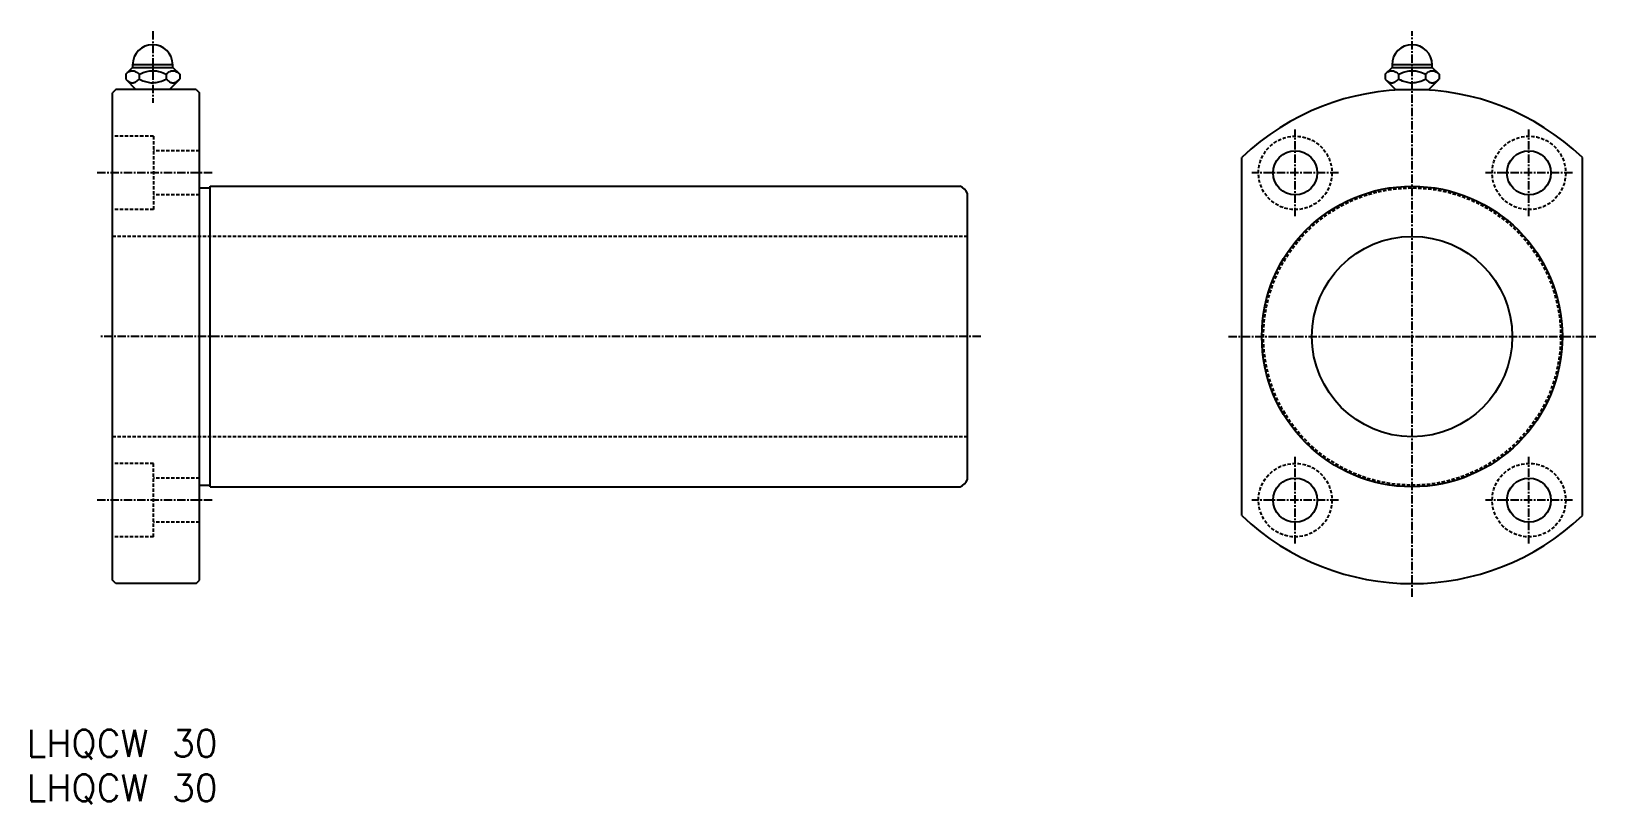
# Model space of a CAD drawing. Extents: x 1172 to 1406, y -198 to -83.
import ezdxf

# ---------------------------------------------------------------- set-up
doc = ezdxf.new("R2010")
doc.units = 0
doc.linetypes.add('CENTER', pattern=[2, 1.25, -0.25, 0.25, -0.25])
doc.linetypes.add('DASHED', pattern=[0.75, 0.5, -0.25])
doc.layers.get('0').update_dxf_attribs({"linetype": 'CONTINUOUS'})
doc.layers.add('CENTER', color=1, linetype='CENTER')
doc.styles.get("Standard").update_dxf_attribs({"font": 'txt.shx', "bigfont": 'bigfont.shx'})

msp = doc.modelspace()

# ---------------------------------------------------------------- linework, layer by layer
at = {"color": 7, "linetype": 'CONTINUOUS'}
for p, q in [((1186.94, -88.12), (1185.9, -89.16)), ((1186.04, -89.03), (1186.18, -88.91)), ((1186.18, -88.91), (1186.32, -88.81)), ((1186.32, -88.81), (1186.41, -88.76)), ((1186.41, -88.76), (1186.51, -88.71)), ((1186.51, -88.71), (1186.6, -88.67)), ((1186.6, -88.67), (1186.69, -88.64)), ((1186.69, -88.64), (1186.79, -88.63)), ((1186.79, -88.63), (1186.87, -88.62)), ((1186.87, -88.62), (1186.95, -88.62)), ((1192.94, -87.72), (1186.94, -87.72)), ((1192.94, -87.72), (1186.94, -87.72)), ((1186.94, -87.72), (1186.94, -88.12)), ((1186.94, -88.12), (1192.94, -88.12)), ((1186.95, -88.62), (1187.03, -88.62)), ((1187.03, -88.62), (1187.11, -88.64)), ((1187.11, -88.64), (1187.19, -88.66)), ((1187.19, -88.66), (1187.28, -88.69)), ((1187.28, -88.69), (1187.36, -88.73)), ((1187.36, -88.73), (1187.44, -88.77)), ((1187.44, -88.77), (1187.56, -88.85)), ((1187.56, -88.85), (1187.68, -88.94)), ((1187.68, -88.94), (1187.8, -89.04)), ((1188.2, -89.03), (1188.49, -88.91)), ((1188.49, -88.91), (1188.68, -88.84)), ((1188.68, -88.84), (1188.88, -88.78)), ((1188.88, -88.78), (1189.08, -88.72)), ((1189.08, -88.72), (1189.28, -88.68)), ((1189.28, -88.68), (1189.49, -88.65)), ((1189.49, -88.65), (1189.69, -88.63)), ((1189.69, -88.63), (1189.9, -88.62)), ((1189.9, -88.62), (1190.1, -88.62)), ((1190.1, -88.62), (1190.29, -88.63)), ((1190.29, -88.63), (1190.49, -88.66)), ((1190.49, -88.66), (1190.69, -88.7)), ((1190.69, -88.7), (1190.88, -88.74)), ((1190.88, -88.74), (1191.07, -88.79)), ((1191.07, -88.79), (1191.26, -88.86)), ((1191.26, -88.86), (1191.5, -88.95)), ((1191.5, -88.95), (1191.73, -89.05)), ((1192.07, -89.06), (1192.17, -88.97)), ((1192.17, -88.97), (1192.28, -88.88)), ((1192.28, -88.88), (1192.39, -88.81)), ((1192.39, -88.81), (1192.46, -88.76)), ((1192.46, -88.76), (1192.54, -88.72)), ((1192.54, -88.72), (1192.61, -88.69)), ((1192.61, -88.69), (1192.69, -88.66)), ((1192.69, -88.66), (1192.77, -88.64)), ((1192.77, -88.64), (1192.85, -88.63)), ((1192.85, -88.63), (1192.93, -88.62)), ((1192.93, -88.62), (1193.01, -88.62)), ((1192.94, -88.12), (1192.94, -87.72)), ((1193.99, -89.16), (1192.94, -88.12)), ((1193.01, -88.62), (1193.09, -88.62)), ((1193.09, -88.62), (1193.17, -88.64)), ((1193.17, -88.64), (1193.26, -88.66)), ((1193.26, -88.66), (1193.34, -88.69)), ((1193.34, -88.69), (1193.42, -88.73)), ((1193.42, -88.73), (1193.5, -88.77)), ((1193.5, -88.77), (1193.56, -88.81)), ((1193.56, -88.81), (1193.62, -88.85)), ((1193.62, -88.85), (1193.75, -88.94)), ((1193.75, -88.94), (1193.87, -89.04)), ((1375.53, -88.12), (1374.48, -89.16)), ((1374.62, -89.03), (1374.76, -88.91)), ((1374.76, -88.91), (1374.91, -88.81)), ((1374.91, -88.81), (1375, -88.76)), ((1375, -88.76), (1375.09, -88.71)), ((1375.09, -88.71), (1375.18, -88.67)), ((1375.18, -88.67), (1375.27, -88.64)), ((1375.27, -88.64), (1375.37, -88.63)), ((1375.37, -88.63), (1375.45, -88.62)), ((1375.45, -88.62), (1375.53, -88.62)), ((1381.53, -87.72), (1375.53, -87.72)), ((1381.53, -87.72), (1375.53, -87.72)), ((1375.53, -87.72), (1375.53, -88.12)), ((1375.53, -88.12), (1381.53, -88.12)), ((1375.53, -88.62), (1375.61, -88.62)), ((1375.61, -88.62), (1375.69, -88.64)), ((1375.69, -88.64), (1375.77, -88.66)), ((1375.77, -88.66), (1375.86, -88.69)), ((1375.86, -88.69), (1375.94, -88.73)), ((1375.94, -88.73), (1376.02, -88.77)), ((1376.02, -88.77), (1376.14, -88.85)), ((1376.14, -88.85), (1376.27, -88.94)), ((1376.27, -88.94), (1376.39, -89.04)), ((1376.78, -89.03), (1377.07, -88.91)), ((1377.07, -88.91), (1377.26, -88.84)), ((1377.26, -88.84), (1377.46, -88.78)), ((1377.46, -88.78), (1377.66, -88.72)), ((1377.66, -88.72), (1377.86, -88.68)), ((1377.86, -88.68), (1378.07, -88.65)), ((1378.07, -88.65), (1378.27, -88.63)), ((1378.27, -88.63), (1378.48, -88.62)), ((1378.48, -88.62), (1378.68, -88.62)), ((1378.68, -88.62), (1378.87, -88.63)), ((1378.87, -88.63), (1379.07, -88.66)), ((1379.07, -88.66), (1379.27, -88.7)), ((1379.27, -88.7), (1379.46, -88.74)), ((1379.46, -88.74), (1379.65, -88.79)), ((1379.65, -88.79), (1379.84, -88.86)), ((1379.84, -88.86), (1380.08, -88.95)), ((1380.08, -88.95), (1380.32, -89.05)), ((1380.65, -89.06), (1380.75, -88.97)), ((1380.75, -88.97), (1380.86, -88.88)), ((1380.86, -88.88), (1380.97, -88.81)), ((1380.97, -88.81), (1381.04, -88.76)), ((1381.04, -88.76), (1381.12, -88.72)), ((1381.12, -88.72), (1381.19, -88.69)), ((1381.19, -88.69), (1381.27, -88.66)), ((1381.27, -88.66), (1381.35, -88.64)), ((1381.35, -88.64), (1381.43, -88.63)), ((1381.43, -88.63), (1381.51, -88.62)), ((1381.51, -88.62), (1381.59, -88.62)), ((1381.53, -88.12), (1381.53, -87.72)), ((1382.57, -89.16), (1381.53, -88.12)), ((1381.59, -88.62), (1381.67, -88.62)), ((1381.67, -88.62), (1381.75, -88.64)), ((1381.75, -88.64), (1381.84, -88.66)), ((1381.84, -88.66), (1381.92, -88.69)), ((1381.92, -88.69), (1382, -88.73)), ((1382, -88.73), (1382.08, -88.77)), ((1382.08, -88.77), (1382.14, -88.81)), ((1382.14, -88.81), (1382.21, -88.85)), ((1382.21, -88.85), (1382.33, -88.94)), ((1382.33, -88.94), (1382.45, -89.04)), ((1185.9, -89.16), (1186.04, -89.03)), ((1185.9, -89.16), (1185.9, -89.87)), ((1185.9, -89.87), (1186.04, -90)), ((1185.9, -89.87), (1187.44, -91.42)), ((1186.04, -90), (1186.18, -90.12)), ((1186.18, -90.12), (1186.32, -90.22)), ((1186.32, -90.22), (1186.41, -90.28)), ((1186.41, -90.28), (1186.51, -90.32)), ((1186.51, -90.32), (1186.6, -90.36)), ((1186.6, -90.36), (1186.69, -90.39)), ((1186.69, -90.39), (1186.79, -90.41)), ((1186.79, -90.41), (1186.87, -90.41)), ((1186.87, -90.41), (1186.95, -90.42)), ((1186.95, -90.42), (1187.03, -90.41)), ((1187.03, -90.41), (1187.11, -90.39)), ((1187.11, -90.39), (1187.19, -90.37)), ((1187.19, -90.37), (1187.28, -90.34)), ((1187.28, -90.34), (1187.36, -90.31)), ((1187.36, -90.31), (1187.44, -90.26)), ((1187.44, -90.26), (1187.56, -90.18)), ((1187.56, -90.18), (1187.68, -90.09)), ((1187.68, -90.09), (1187.8, -89.99)), ((1187.8, -89.04), (1187.92, -89.16)), ((1187.8, -89.99), (1187.92, -89.87)), ((1187.92, -89.16), (1188.2, -89.03)), ((1187.92, -89.16), (1187.92, -89.87)), ((1187.92, -89.87), (1188.19, -90)), ((1188.19, -90), (1188.45, -90.11)), ((1188.45, -90.11), (1188.65, -90.18)), ((1188.65, -90.18), (1188.85, -90.25)), ((1188.85, -90.25), (1189.05, -90.3)), ((1189.05, -90.3), (1189.26, -90.35)), ((1189.26, -90.35), (1189.46, -90.38)), ((1189.46, -90.38), (1189.67, -90.41)), ((1189.67, -90.41), (1189.88, -90.42)), ((1189.88, -90.42), (1190.08, -90.41)), ((1190.08, -90.41), (1190.28, -90.4)), ((1190.28, -90.4), (1190.48, -90.37)), ((1190.48, -90.37), (1190.68, -90.34)), ((1190.68, -90.34), (1190.87, -90.29)), ((1190.87, -90.29), (1191.06, -90.24)), ((1191.06, -90.24), (1191.25, -90.18)), ((1191.25, -90.18), (1191.5, -90.09)), ((1191.5, -90.09), (1191.73, -89.99)), ((1191.73, -89.05), (1191.96, -89.16)), ((1191.73, -89.99), (1191.96, -89.87)), ((1191.96, -89.16), (1192.07, -89.06)), ((1191.96, -89.16), (1191.96, -89.87)), ((1191.96, -89.87), (1192.1, -90)), ((1192.1, -90), (1192.24, -90.12)), ((1192.24, -90.12), (1192.39, -90.22)), ((1192.39, -90.22), (1192.48, -90.28)), ((1192.44, -91.42), (1193.99, -89.87)), ((1192.48, -90.28), (1192.57, -90.32)), ((1192.57, -90.32), (1192.66, -90.36)), ((1192.66, -90.36), (1192.75, -90.39)), ((1192.75, -90.39), (1192.85, -90.41)), ((1192.85, -90.41), (1192.93, -90.41)), ((1192.93, -90.41), (1193.01, -90.42)), ((1193.01, -90.42), (1193.09, -90.41)), ((1193.09, -90.41), (1193.17, -90.39)), ((1193.17, -90.39), (1193.26, -90.37)), ((1193.26, -90.37), (1193.34, -90.34)), ((1193.34, -90.34), (1193.42, -90.31)), ((1193.42, -90.31), (1193.5, -90.26)), ((1193.5, -90.26), (1193.62, -90.18)), ((1193.62, -90.18), (1193.75, -90.09)), ((1193.75, -90.09), (1193.87, -89.99)), ((1193.87, -89.04), (1193.99, -89.16)), ((1193.87, -89.99), (1193.99, -89.87)), ((1193.99, -89.16), (1193.99, -89.87)), ((1374.48, -89.16), (1374.62, -89.03)), ((1374.48, -89.16), (1374.48, -89.87)), ((1374.48, -89.87), (1374.62, -90)), ((1374.48, -89.87), (1376.03, -91.42)), ((1374.62, -90), (1374.76, -90.12)), ((1374.76, -90.12), (1374.91, -90.22)), ((1374.91, -90.22), (1375, -90.28)), ((1375, -90.28), (1375.09, -90.32)), ((1375.09, -90.32), (1375.18, -90.36)), ((1375.18, -90.36), (1375.27, -90.39)), ((1375.27, -90.39), (1375.37, -90.41)), ((1375.37, -90.41), (1375.45, -90.41)), ((1375.45, -90.41), (1375.53, -90.42)), ((1375.53, -90.42), (1375.61, -90.41)), ((1375.61, -90.41), (1375.69, -90.39)), ((1375.69, -90.39), (1375.77, -90.37)), ((1375.77, -90.37), (1375.86, -90.34)), ((1375.86, -90.34), (1375.94, -90.31)), ((1375.94, -90.31), (1376.02, -90.26)), ((1376.02, -90.26), (1376.14, -90.18)), ((1376.14, -90.18), (1376.27, -90.09)), ((1376.27, -90.09), (1376.39, -89.99)), ((1376.39, -89.04), (1376.51, -89.16)), ((1376.39, -89.99), (1376.51, -89.87)), ((1376.51, -89.16), (1376.78, -89.03)), ((1376.51, -89.16), (1376.51, -89.87)), ((1376.51, -89.87), (1376.77, -90)), ((1376.77, -90), (1377.04, -90.11)), ((1377.04, -90.11), (1377.23, -90.18)), ((1377.23, -90.18), (1377.43, -90.25)), ((1377.43, -90.25), (1377.63, -90.3)), ((1377.63, -90.3), (1377.84, -90.35)), ((1377.84, -90.35), (1378.05, -90.38)), ((1378.05, -90.38), (1378.25, -90.41)), ((1378.25, -90.41), (1378.46, -90.42)), ((1378.46, -90.42), (1378.66, -90.41)), ((1378.66, -90.41), (1378.86, -90.4)), ((1378.86, -90.4), (1379.06, -90.37)), ((1379.06, -90.37), (1379.26, -90.34)), ((1379.26, -90.34), (1379.45, -90.29)), ((1379.45, -90.29), (1379.65, -90.24)), ((1379.65, -90.24), (1379.84, -90.18)), ((1379.84, -90.18), (1380.08, -90.09)), ((1380.08, -90.09), (1380.31, -89.99)), ((1380.31, -89.99), (1380.55, -89.87)), ((1380.32, -89.05), (1380.55, -89.16)), ((1380.55, -89.16), (1380.65, -89.06)), ((1380.55, -89.16), (1380.55, -89.87)), ((1380.55, -89.87), (1380.68, -90)), ((1380.68, -90), (1380.82, -90.12)), ((1380.82, -90.12), (1380.97, -90.22)), ((1380.97, -90.22), (1381.06, -90.28)), ((1381.03, -91.42), (1382.57, -89.87)), ((1381.06, -90.28), (1381.15, -90.32)), ((1381.15, -90.32), (1381.24, -90.36)), ((1381.24, -90.36), (1381.34, -90.39)), ((1381.34, -90.39), (1381.43, -90.41)), ((1381.43, -90.41), (1381.51, -90.41)), ((1381.51, -90.41), (1381.59, -90.42)), ((1381.59, -90.42), (1381.67, -90.41)), ((1381.67, -90.41), (1381.75, -90.39)), ((1381.75, -90.39), (1381.84, -90.37)), ((1381.84, -90.37), (1381.92, -90.34)), ((1381.92, -90.34), (1382, -90.31)), ((1382, -90.31), (1382.08, -90.26)), ((1382.08, -90.26), (1382.21, -90.18)), ((1382.21, -90.18), (1382.33, -90.09)), ((1382.33, -90.09), (1382.45, -89.99)), ((1382.45, -89.04), (1382.57, -89.16)), ((1382.45, -89.99), (1382.57, -89.87)), ((1382.57, -89.16), (1382.57, -89.87)), ((1184.44, -91.42), (1183.94, -91.92)), ((1183.94, -164.92), (1183.94, -91.92)), ((1196.44, -91.42), (1184.44, -91.42)), ((1196.44, -91.42), (1196.94, -91.92)), ((1196.94, -164.92), (1196.94, -91.92)), ((1376.03, -91.42), (1381.03, -91.42)), ((1376.03, -91.42), (1376.03, -91.5)), ((1376.43, -91.42), (1376.43, -91.48)), ((1380.63, -91.42), (1380.63, -91.48)), ((1381.03, -91.5), (1381.03, -91.42)), ((1353.03, -155.23), (1353.03, -101.61)), ((1404.03, -155.23), (1404.03, -101.61)), ((1196.94, -106.17), (1198.54, -106.17)), ((1198.54, -150.92), (1198.54, -105.92)), ((1198.54, -105.92), (1310.85, -105.92)), ((1311.94, -149.83), (1311.94, -107.01)), ((1196.94, -150.67), (1198.54, -150.67)), ((1198.54, -150.92), (1310.85, -150.92)), ((1210.07, -150.92), (1210.07, -150.92)), ((1223.19, -150.92), (1223.19, -150.92)), ((1184.44, -165.42), (1183.94, -164.92)), ((1196.44, -165.42), (1184.44, -165.42)), ((1196.44, -165.42), (1196.94, -164.92))]:
    msp.add_line(p, q, dxfattribs=at)
at = {"color": 3, "linetype": 'DASHED'}
for p, q in [((1190.04, -98.42), (1183.94, -98.42)), ((1190.04, -98.42), (1190.04, -109.42)), ((1196.94, -100.62), (1190.04, -100.62)), ((1196.94, -107.22), (1190.04, -107.22)), ((1190.04, -109.42), (1183.94, -109.42)), ((1311.94, -113.42), (1183.94, -113.42)), ((1311.94, -143.42), (1183.94, -143.42)), ((1190.04, -147.42), (1183.94, -147.42)), ((1190.04, -158.42), (1190.04, -147.42)), ((1196.94, -149.62), (1190.04, -149.62)), ((1196.94, -156.22), (1190.04, -156.22)), ((1190.04, -158.42), (1183.94, -158.42))]:
    msp.add_line(p, q, dxfattribs=at)
for centre, radius in [((1361.03, -103.92), 5.5), ((1396.03, -103.92), 5.5), ((1378.53, -128.42), 22.25), ((1361.03, -152.92), 5.5), ((1396.03, -152.92), 5.5)]:
    msp.add_circle(centre, radius, dxfattribs=at)
at = {"color": 7, "linetype": 'CONTINUOUS'}
for centre, radius in [((1361.03, -103.92), 3.3), ((1396.03, -103.92), 3.3), ((1378.53, -128.42), 22.5), ((1378.53, -128.42), 15), ((1361.03, -152.92), 3.3), ((1396.03, -152.92), 3.3)]:
    msp.add_circle(centre, radius, dxfattribs=at)
for centre, radius, start, end in [((1189.94, -87.72), 3, 0, 180), ((1378.53, -87.72), 3, 0, 180), ((1378.53, -128.42), 37, 46.434, 133.566), ((1310.09, -107.77), 2, 22.3316, 67.6684), ((1310.09, -149.07), 2, 292.3316, 337.6684), ((1378.53, -128.42), 37, 226.434, 313.566)]:
    msp.add_arc(centre, radius, start, end, dxfattribs=at)
at = {"layer": 'CENTER', "color": 1, "linetype": 'CENTER'}
for p, q in [((1189.94, -82.72), (1189.94, -93.42)), ((1378.53, -167.42), (1378.53, -82.72)), ((1361.03, -110.42), (1361.03, -97.42)), ((1396.03, -110.42), (1396.03, -97.42)), ((1198.86, -103.92), (1181.6, -103.92)), ((1367.53, -103.92), (1354.53, -103.92)), ((1402.53, -103.92), (1389.53, -103.92)), ((1313.94, -128.42), (1181.94, -128.42)), ((1351.03, -128.42), (1406.03, -128.42)), ((1361.03, -159.42), (1361.03, -146.42)), ((1396.03, -159.42), (1396.03, -146.42)), ((1198.86, -152.92), (1181.6, -152.92)), ((1367.53, -152.92), (1354.53, -152.92)), ((1402.53, -152.92), (1389.53, -152.92))]:
    msp.add_line(p, q, dxfattribs=at)

# ---------------------------------------------------------------- texts
at = {"color": 7, "linetype": 'CONTINUOUS'}
for p in [(1171.08, -191.33), (1171.08, -197.99)]:
    msp.add_text('LHQCW 30', height=4, dxfattribs=at).set_placement(p)

doc.saveas('drawing.dxf')
